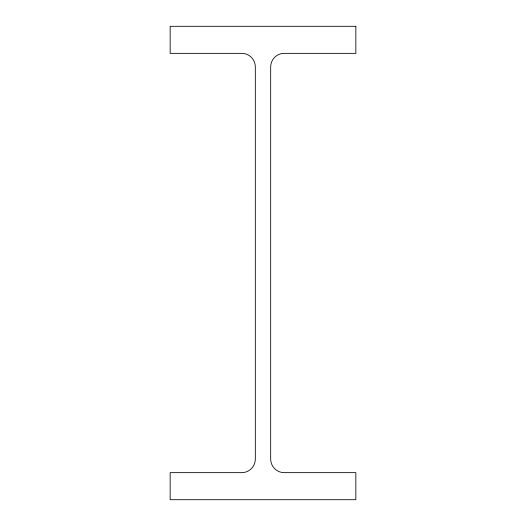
<?xml version="1.0" encoding="UTF-8"?>
<svg xmlns="http://www.w3.org/2000/svg" width="526" height="526" viewBox="0 0 526 526"><rect width="100%" height="100%" fill="white"/><g stroke="black" fill="none" stroke-linecap="round" stroke-linejoin="round"><path stroke-width="0.79" d="M355.846 26.3L170.154 26.3L170.154 53.35L241.796 53.35A13.525 13.525 0 0 1 255.32 66.874L255.32 459.126A13.525 13.525 0 0 1 241.796 472.65L170.154 472.65L170.154 499.7L355.846 499.7L355.846 472.65L284.204 472.65A13.525 13.525 0 0 1 270.68 459.126L270.68 66.874A13.525 13.525 0 0 1 284.204 53.35L355.846 53.35L355.846 26.3"/></g></svg>
